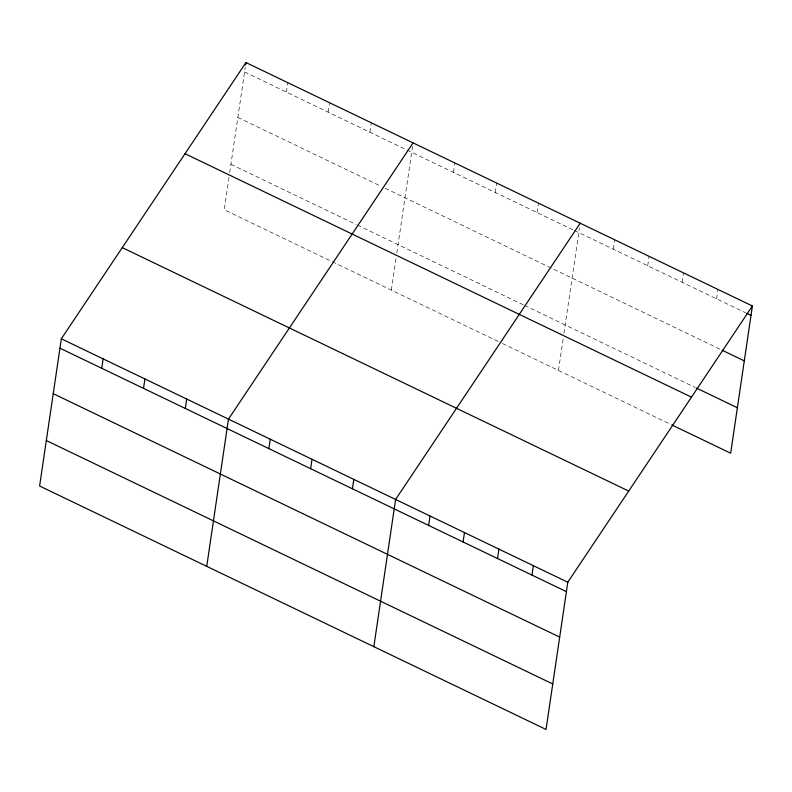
<?xml version="1.0" encoding="UTF-8"?>
<svg xmlns="http://www.w3.org/2000/svg" width="792" height="792" viewBox="0 0 792 792"><rect width="100%" height="100%" fill="white"/><g stroke="black" fill="none" stroke-linecap="round" stroke-linejoin="round"><path stroke-width="0.59" stroke-dasharray="3.96 2.97" d="M228.987 177.458L224.215 209.771L501.296 342.966M229.69 172.676L245.263 67.251M286.348 92.04L287.734 82.635M328.126 112.127L329.522 102.713M369.913 132.205L371.3 122.8M391.337 290.11L396.109 257.796M396.822 253.004L412.909 144.055M453.469 172.379L454.865 162.964M495.257 192.456L496.643 183.051M537.035 212.543L538.431 203.138M558.469 370.448L563.241 338.135M563.944 333.343L579.516 227.928M613.255 249.183L614.651 239.768M647.698 265.736L649.084 256.321M682.13 282.289L683.526 272.884M716.572 298.841L717.958 289.436M244.56 71.953L573.319 229.987M574.418 230.512L745.46 312.731M237.847 117.434L380.784 186.15M385.189 188.258L720.967 349.668M230.927 164.3L356.271 224.552M357.37 225.076L523.403 304.88M524.502 305.415L695.158 387.446M502.395 343.49L670.666 424.383"/><path stroke-width="1.19" d="M61.34 338.788L39.6 486.011L546.044 729.452L567.785 582.229L752.4 305.989L245.956 62.548L61.34 338.788L567.785 582.229M101.732 368.28L103.118 358.865M143.51 388.357L144.906 378.952M185.298 408.444L186.684 399.039M245.609 64.894L245.956 62.548M206.732 566.349L228.472 419.117L413.077 142.887M268.864 448.618L270.25 439.204M310.642 468.696L312.028 459.291M352.42 488.783L353.816 479.368M373.854 646.688L395.594 499.455L580.209 223.215M428.64 525.423L430.036 516.008M463.082 541.976L464.468 532.561M497.524 558.528L498.91 549.113M531.957 575.081L533.353 565.666M752.4 305.989L730.66 453.212L671.784 424.918M746.569 313.266L751.014 315.394M722.076 350.203L744.292 360.875M696.267 387.981L737.372 407.741M185.031 153.707L691.475 397.148M122.265 247.629L628.709 491.07M59.954 348.193L566.399 591.634M53.232 393.673L559.677 637.114M46.312 440.53L552.767 683.971"/></g></svg>
